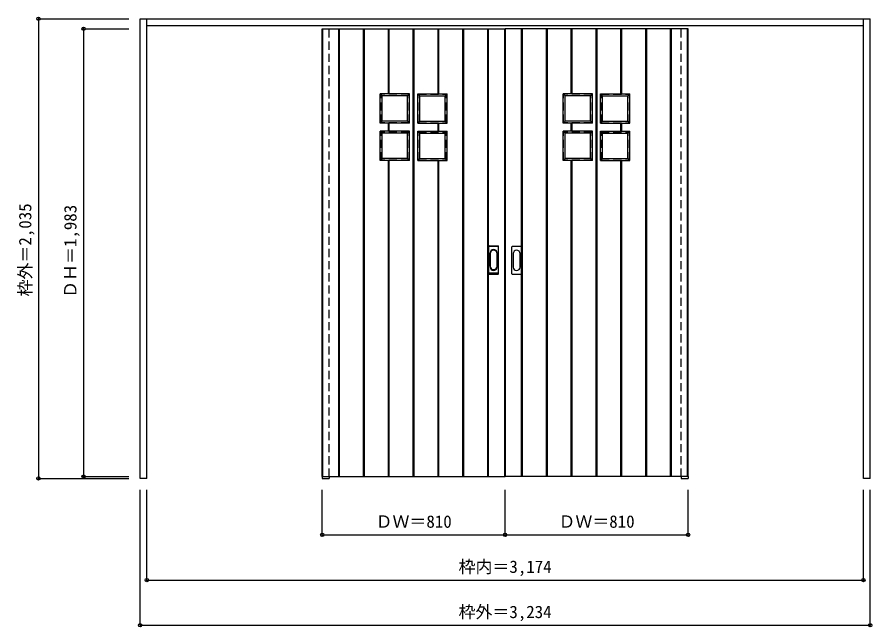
# Model space of a CAD drawing. Units: millimetres, scale not verified. Extents: x -2085 to 1701, y -1845 to 855.
import ezdxf
from ezdxf.enums import TextEntityAlignment as Align

# ---------------------------------------------------------------- set-up
doc = ezdxf.new("R2010")
doc.units = ezdxf.units.MM
doc.header["$LTSCALE"] = 30
doc.header["$PDMODE"] = 32
doc.header["$PDSIZE"] = 15
doc.linetypes.add('DASHED1', pattern=[1.8, 1.2, -0.6])
doc.layers.add('0-0', color=3, linetype='Continuous')
doc.layers.add('0-1_寸法', color=7, linetype='Continuous')
doc.styles.add('ＭＳ ゴシック', font='')
doc.styles.get('ＭＳ ゴシック').set_extended_font_data('MS Gothic')

msp = doc.modelspace()

# ---------------------------------------------------------------- linework, layer by layer
at = {"layer": '0-0'}
for p, q in [((-1540.23, -1187.59), (-1540.23, 847.41)), ((-1540.23, 847.41), (1693.77, 847.41)), ((-1510.23, -1187.59), (-1510.23, 847.41)), ((1663.77, -1187.59), (1663.77, 847.41)), ((1693.77, -1187.59), (1693.77, 847.41)), ((-1510.23, 817.41), (1663.77, 817.41)), ((-733.23, 803.41), (76.77, 803.41)), ((-733.23, -1179.59), (-733.23, 803.41)), ((-731.23, -1179.59), (-731.23, 803.41)), ((-660.23, -1179.59), (-660.23, 803.41)), ((-656.23, -1179.59), (-656.23, 803.41)), ((-550.23, -1179.59), (-550.23, 803.41)), ((-546.23, -1179.59), (-546.23, 803.41)), ((-440.23, 515.41), (-440.23, 803.41)), ((-436.23, 515.41), (-436.23, 803.41)), ((-330.23, -1179.59), (-330.23, 803.41)), ((-326.23, -1179.59), (-326.23, 803.41)), ((-220.23, 515.41), (-220.23, 803.41)), ((-216.23, 515.41), (-216.23, 803.41)), ((-110.23, -1179.59), (-110.23, 803.41)), ((-106.23, -1179.59), (-106.23, 803.41)), ((-0.23, -1179.59), (-0.23, 803.41)), ((3.77, -1179.59), (3.77, 803.41)), ((74.77, -1179.59), (74.77, 803.41)), ((886.77, 803.41), (76.77, 803.41)), ((78.77, -1179.59), (78.77, 803.41)), ((149.77, -1179.59), (149.77, 803.41)), ((153.77, -1179.59), (153.77, 803.41)), ((259.77, -1179.59), (259.77, 803.41)), ((263.77, -1179.59), (263.77, 803.41)), ((369.77, 515.41), (369.77, 803.41)), ((373.77, 515.41), (373.77, 803.41)), ((479.77, -1179.59), (479.77, 803.41)), ((483.77, -1179.59), (483.77, 803.41)), ((589.77, 515.41), (589.77, 803.41)), ((593.77, 515.41), (593.77, 803.41)), ((699.77, -1179.59), (699.77, 803.41)), ((703.77, -1179.59), (703.77, 803.41)), ((809.77, -1179.59), (809.77, 803.41)), ((813.77, -1179.59), (813.77, 803.41)), ((884.77, -1179.59), (884.77, 803.41)), ((886.77, -1179.59), (886.77, 803.41)), ((-346.23, 515.41), (-476.23, 515.41)), ((-476.23, 385.41), (-476.23, 515.41)), ((-476.23, 515.41), (-467.23, 506.41)), ((-355.23, 506.41), (-467.23, 506.41)), ((-467.23, 394.41), (-467.23, 506.41)), ((-355.23, 506.41), (-346.23, 515.41)), ((-355.23, 394.41), (-355.23, 506.41)), ((-346.23, 385.41), (-346.23, 515.41)), ((-310.23, 515.41), (-180.23, 515.41)), ((-310.23, 385.41), (-310.23, 515.41)), ((-301.23, 506.41), (-310.23, 515.41)), ((-301.23, 506.41), (-189.23, 506.41)), ((-301.23, 394.41), (-301.23, 506.41)), ((-180.23, 515.41), (-189.23, 506.41)), ((-189.23, 394.41), (-189.23, 506.41)), ((-180.23, 385.41), (-180.23, 515.41)), ((463.77, 515.41), (333.77, 515.41)), ((333.77, 385.41), (333.77, 515.41)), ((333.77, 515.41), (342.77, 506.41)), ((454.77, 506.41), (342.77, 506.41)), ((342.77, 394.41), (342.77, 506.41)), ((454.77, 506.41), (463.77, 515.41)), ((454.77, 394.41), (454.77, 506.41)), ((463.77, 385.41), (463.77, 515.41)), ((499.77, 515.41), (629.77, 515.41)), ((499.77, 385.41), (499.77, 515.41)), ((508.77, 506.41), (499.77, 515.41)), ((508.77, 506.41), (620.77, 506.41)), ((508.77, 394.41), (508.77, 506.41)), ((629.77, 515.41), (620.77, 506.41)), ((620.77, 394.41), (620.77, 506.41)), ((629.77, 385.41), (629.77, 515.41)), ((-346.23, 385.41), (-476.23, 385.41)), ((-440.23, 349.41), (-440.23, 385.41)), ((-436.23, 349.41), (-436.23, 385.41)), ((-355.23, 394.41), (-346.23, 385.41)), ((-301.23, 394.41), (-310.23, 385.41)), ((-310.23, 385.41), (-180.23, 385.41)), ((-220.23, 349.41), (-220.23, 385.41)), ((-216.23, 349.41), (-216.23, 385.41)), ((463.77, 385.41), (333.77, 385.41)), ((369.77, 349.41), (369.77, 385.41)), ((373.77, 349.41), (373.77, 385.41)), ((454.77, 394.41), (463.77, 385.41)), ((508.77, 394.41), (499.77, 385.41)), ((499.77, 385.41), (629.77, 385.41)), ((589.77, 349.41), (589.77, 385.41)), ((593.77, 349.41), (593.77, 385.41)), ((-346.23, 349.41), (-476.23, 349.41)), ((-476.23, 219.41), (-476.23, 349.41)), ((-476.23, 349.41), (-467.23, 340.41)), ((-355.23, 340.41), (-346.23, 349.41)), ((-346.23, 219.41), (-346.23, 349.41)), ((-310.23, 349.41), (-180.23, 349.41)), ((-310.23, 219.41), (-310.23, 349.41)), ((-301.23, 340.41), (-310.23, 349.41)), ((-180.23, 349.41), (-189.23, 340.41)), ((-180.23, 219.41), (-180.23, 349.41)), ((463.77, 349.41), (333.77, 349.41)), ((333.77, 219.41), (333.77, 349.41)), ((333.77, 349.41), (342.77, 340.41)), ((454.77, 340.41), (463.77, 349.41)), ((463.77, 219.41), (463.77, 349.41)), ((499.77, 349.41), (629.77, 349.41)), ((499.77, 219.41), (499.77, 349.41)), ((508.77, 340.41), (499.77, 349.41)), ((629.77, 349.41), (620.77, 340.41)), ((629.77, 219.41), (629.77, 349.41)), ((-355.23, 340.41), (-467.23, 340.41)), ((-467.23, 228.41), (-467.23, 340.41)), ((-355.23, 228.41), (-355.23, 340.41)), ((-301.23, 340.41), (-189.23, 340.41)), ((-301.23, 228.41), (-301.23, 340.41)), ((-189.23, 228.41), (-189.23, 340.41)), ((454.77, 340.41), (342.77, 340.41)), ((342.77, 228.41), (342.77, 340.41)), ((454.77, 228.41), (454.77, 340.41)), ((508.77, 340.41), (620.77, 340.41)), ((508.77, 228.41), (508.77, 340.41)), ((620.77, 228.41), (620.77, 340.41)), ((-355.23, 228.41), (-346.23, 219.41)), ((-301.23, 228.41), (-310.23, 219.41)), ((454.77, 228.41), (463.77, 219.41)), ((508.77, 228.41), (499.77, 219.41)), ((-346.23, 219.41), (-476.23, 219.41)), ((-440.23, -1179.59), (-440.23, 219.41)), ((-436.23, -1179.59), (-436.23, 219.41)), ((-310.23, 219.41), (-180.23, 219.41)), ((-220.23, -1179.59), (-220.23, 219.41)), ((-216.23, -1179.59), (-216.23, 219.41)), ((463.77, 219.41), (333.77, 219.41)), ((369.77, -1179.59), (369.77, 219.41)), ((373.77, -1179.59), (373.77, 219.41)), ((499.77, 219.41), (629.77, 219.41)), ((589.77, -1179.59), (589.77, 219.41)), ((593.77, -1179.59), (593.77, 219.41)), ((4.77, -278.09), (4.77, -159.09)), ((4.77, -281.59), (4.77, -162.59)), ((6.27, -157.59), (45.27, -157.59)), ((45.27, -161.09), (6.27, -161.09)), ((46.77, -278.09), (46.77, -159.09)), ((46.77, -281.59), (46.77, -162.59)), ((106.77, -281.59), (106.77, -162.59)), ((147.27, -161.09), (108.27, -161.09)), ((148.77, -281.59), (148.77, -162.59)), ((45.27, -279.59), (6.27, -279.59)), ((6.27, -283.09), (45.27, -283.09)), ((108.27, -283.09), (147.27, -283.09)), ((-1510.23, -1187.59), (-1540.23, -1187.59)), ((-733.23, -1179.59), (76.77, -1179.59)), ((-733.23, -1179.59), (-733.23, -1187.59)), ((-733.23, -1187.59), (-703.23, -1187.59)), ((-703.23, -1179.59), (-703.23, -1187.59)), ((856.77, -1179.59), (856.77, -1187.59)), ((856.77, -1187.59), (886.77, -1187.59)), ((886.77, -1179.59), (886.77, -1187.59)), ((1693.77, -1187.59), (1663.77, -1187.59))]:
    msp.add_line(p, q, dxfattribs=at)
at = {"layer": '0-0', "color": 4, "linetype": 'DASHED1'}
for p, q in [((-733.23, -1179.59), (-733.23, 817.41)), ((-703.23, -1179.59), (-703.23, 817.41)), ((856.77, -1179.59), (856.77, 817.41)), ((886.77, -1179.59), (886.77, 817.41))]:
    msp.add_line(p, q, dxfattribs=at)
at = {"layer": '0-0', "color": 7}
for p, q in [((-658.23, -1179.59), (-658.23, 803.41)), ((-548.23, -1179.59), (-548.23, 803.41)), ((-438.23, 515.41), (-438.23, 803.41)), ((-328.23, -1179.59), (-328.23, 803.41)), ((-218.23, 515.41), (-218.23, 803.41)), ((-108.23, -1179.59), (-108.23, 803.41)), ((1.77, -1179.59), (1.77, 803.41)), ((151.77, -1179.59), (151.77, 803.41)), ((261.77, -1179.59), (261.77, 803.41)), ((371.77, 515.41), (371.77, 803.41)), ((481.77, -1179.59), (481.77, 803.41)), ((591.77, 515.41), (591.77, 803.41)), ((701.77, -1179.59), (701.77, 803.41)), ((811.77, -1179.59), (811.77, 803.41)), ((-438.23, 349.41), (-438.23, 385.41)), ((-218.23, 349.41), (-218.23, 385.41)), ((371.77, 349.41), (371.77, 385.41)), ((591.77, 349.41), (591.77, 385.41)), ((-438.23, -1179.59), (-438.23, 219.41)), ((-218.23, -1179.59), (-218.23, 219.41)), ((371.77, -1179.59), (371.77, 219.41)), ((591.77, -1179.59), (591.77, 219.41)), ((10.77, -248.19), (10.77, -188.99)), ((40.77, -188.99), (40.77, -248.19)), ((10.77, -192.49), (10.77, -251.69)), ((40.77, -251.69), (40.77, -192.49)), ((112.77, -192.49), (112.77, -251.69)), ((142.77, -251.69), (142.77, -192.49))]:
    msp.add_line(p, q, dxfattribs=at)
at = {"layer": '0-0', "linetype": 'DASHED1'}
for p, q in [((-348.23, 513.41), (-474.23, 513.41)), ((-348.23, 387.41), (-348.23, 513.41)), ((-308.23, 513.41), (-182.23, 513.41)), ((-308.23, 387.41), (-308.23, 513.41)), ((461.77, 513.41), (335.77, 513.41)), ((461.77, 387.41), (461.77, 513.41)), ((501.77, 513.41), (627.77, 513.41)), ((501.77, 387.41), (501.77, 513.41)), ((-348.23, 347.41), (-474.23, 347.41)), ((-348.23, 221.41), (-348.23, 347.41)), ((-308.23, 347.41), (-182.23, 347.41)), ((-308.23, 221.41), (-308.23, 347.41)), ((461.77, 347.41), (335.77, 347.41)), ((461.77, 221.41), (461.77, 347.41)), ((501.77, 347.41), (627.77, 347.41)), ((501.77, 221.41), (501.77, 347.41))]:
    msp.add_line(p, q, dxfattribs=at)
at = {"layer": '0-0'}
for points in [[(886.77, -1179.59), (76.77, -1179.59), (76.77, 803.41)], [(-355.23, 394.41), (-467.23, 394.41), (-476.23, 385.41)], [(-301.23, 394.41), (-189.23, 394.41), (-180.23, 385.41)], [(454.77, 394.41), (342.77, 394.41), (333.77, 385.41)], [(508.77, 394.41), (620.77, 394.41), (629.77, 385.41)], [(-355.23, 228.41), (-467.23, 228.41), (-476.23, 219.41)], [(-301.23, 228.41), (-189.23, 228.41), (-180.23, 219.41)], [(454.77, 228.41), (342.77, 228.41), (333.77, 219.41)], [(508.77, 228.41), (620.77, 228.41), (629.77, 219.41)]]:
    msp.add_lwpolyline(points, dxfattribs=at)
at = {"layer": '0-0', "linetype": 'DASHED1'}
for points in [[(-348.23, 387.41), (-474.23, 387.41), (-474.23, 513.41)], [(-308.23, 387.41), (-182.23, 387.41), (-182.23, 513.41)], [(461.77, 387.41), (335.77, 387.41), (335.77, 513.41)], [(501.77, 387.41), (627.77, 387.41), (627.77, 513.41)], [(-348.23, 221.41), (-474.23, 221.41), (-474.23, 347.41)], [(-308.23, 221.41), (-182.23, 221.41), (-182.23, 347.41)], [(461.77, 221.41), (335.77, 221.41), (335.77, 347.41)], [(501.77, 221.41), (627.77, 221.41), (627.77, 347.41)]]:
    msp.add_lwpolyline(points, dxfattribs=at)
at = {"layer": '0-0'}
for centre, start, end in [((6.27, -159.09), 90, 180), ((6.27, -162.59), 90, 180), ((45.27, -159.09), 0, 90), ((45.27, -162.59), 0, 90), ((108.27, -162.59), 90, 180), ((147.27, -162.59), 0, 90), ((6.27, -278.09), 180, 270), ((6.27, -281.59), 180, 270), ((45.27, -278.09), 270, 0), ((45.27, -281.59), 270, 0), ((108.27, -281.59), 180, 270), ((147.27, -281.59), 270, 0)]:
    msp.add_arc(centre, 1.5, start, end, dxfattribs=at)
at = {"layer": '0-0', "color": 7}
for centre, start, end in [((25.77, -188.99), 0, 180), ((25.77, -192.49), 0, 180), ((127.77, -192.49), 0, 180), ((25.77, -248.19), 180, 0), ((25.77, -251.69), 180, 0), ((127.77, -251.69), 180, 0)]:
    msp.add_arc(centre, 15, start, end, dxfattribs=at)
at = {"layer": '0-1_寸法', "color": 4}
for p, q in [((-1990.23, 847.41), (-1990.23, -1187.59)), ((-1990.23, 847.41), (-1590.23, 847.41)), ((-1790.23, 803.41), (-1590.23, 803.41)), ((-1790.23, 803.41), (-1790.23, -1179.59)), ((-1990.23, -1187.59), (-1590.23, -1187.59)), ((-1790.23, -1179.59), (-1590.23, -1179.59)), ((-1540.23, -1837.59), (-1540.23, -1237.59)), ((-1510.23, -1637.59), (-1510.23, -1237.59)), ((-733.23, -1437.59), (-733.23, -1237.59)), ((76.77, -1437.59), (76.77, -1237.59)), ((886.77, -1437.59), (886.77, -1237.59)), ((1663.77, -1637.59), (1663.77, -1237.59)), ((1693.77, -1837.59), (1693.77, -1237.59)), ((-733.23, -1437.59), (886.77, -1437.59)), ((-1510.23, -1637.59), (1663.77, -1637.59)), ((-1540.23, -1837.59), (1693.77, -1837.59))]:
    msp.add_line(p, q, dxfattribs=at)
at = {"layer": '0-1_寸法'}
for p in [(-1990.23, 847.41), (-1790.23, 803.41), (-1790.23, -1179.59), (-1990.23, -1187.59), (-733.23, -1437.59), (76.77, -1437.59), (886.77, -1437.59), (-1510.23, -1637.59), (1663.77, -1637.59), (-1540.23, -1837.59), (1693.77, -1837.59)]:
    msp.add_point(p, dxfattribs=at)

# ---------------------------------------------------------------- texts
at = {"layer": '0-1_寸法', "style": 'ＭＳ ゴシック'}
for s, p in [('枠外＝2,035', (-2005.23, -381.84)), ('ＤＨ＝1,983', (-1805.23, -388.34))]:
    msp.add_text(s, height=54.99, rotation=90, dxfattribs=at).set_placement(p, align=Align.BOTTOM_LEFT)
for s, p in [('ＤＷ＝810', (-496.98, -1422.59)), ('ＤＷ＝810', (313.02, -1422.59)), ('枠内＝3,174', (-129.48, -1622.59)), ('枠外＝3,234', (-129.48, -1822.59))]:
    msp.add_text(s, height=54.99, dxfattribs=at).set_placement(p, align=Align.BOTTOM_LEFT)

doc.saveas('drawing.dxf')
